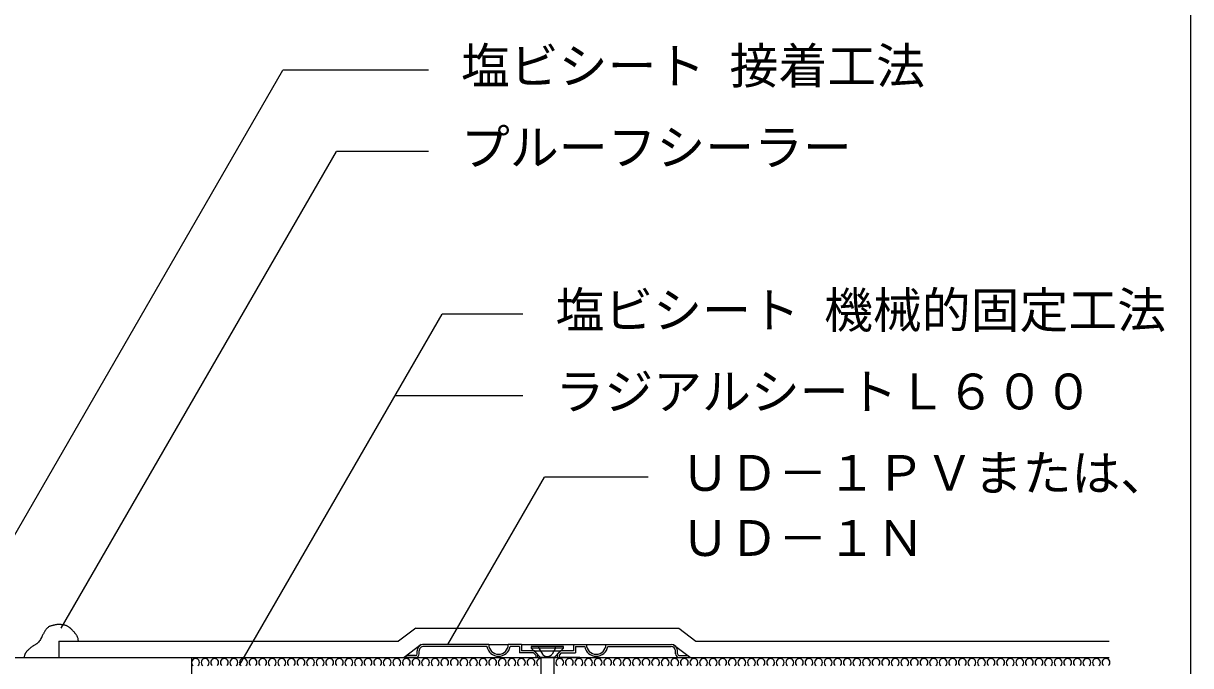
# Model space of a CAD drawing. Units: millimetres, scale not verified. Extents: x -418 to 382, y -607 to 623.
# Drawn here: x 23.7 to 382.2, y 195.5 to 392.7 of the extents above; entities that cross this region are included whole.
import ezdxf
from ezdxf.enums import TextEntityAlignment as Align

# ---------------------------------------------------------------- set-up
doc = ezdxf.new("R2010")
doc.units = ezdxf.units.MM
doc.header["$LTSCALE"] = 5
doc.linetypes.add('DASHED3', pattern=[4, 3, -1])
for name, color, linetype in [('2-2_in line', 7, 'Continuous'), ('2-4_out line', 2, 'Continuous'), ('2-6_鋼板・アングル', 2, 'Continuous'), ('2-7_ビス', 7, 'Continuous'), ('2-A_moji', 7, 'Continuous'), ('2-D_ハッチ他', 4, 'Continuous'), ('F-7', 1, 'Continuous')]:
    doc.layers.add(name, color=color, linetype=linetype)
doc.styles.add('ＭＳ ゴシック', font='')
doc.styles.get('ＭＳ ゴシック').set_extended_font_data('MS Gothic')

msp = doc.modelspace()

# ---------------------------------------------------------------- linework, layer by layer
at = {"layer": '2-2_in line'}
for p, q in [((145.893, 201.971), (140.603, 197.971)), ((223.301, 201.971), (228.591, 197.971)), ((34.597, 197.971), (357.215, 197.971)), ((75.334, 197.971), (75.334, 192.971))]:
    msp.add_line(p, q, dxfattribs=at)
for points in [[(36.2, 207.943), (35.99, 207.983), (35.78, 208.016), (35.657, 208.033), (35.508, 208.052), (35.252, 208.079), (34.996, 208.098), (34.74, 208.107), (34.484, 208.105), (34.23, 208.091), (34.084, 208.077), (33.977, 208.063), (33.792, 208.034), (33.608, 208), (33.424, 207.962), (33.24, 207.922), (33.055, 207.881), (32.948, 207.858), (32.826, 207.833), (32.615, 207.79), (32.405, 207.743), (32.198, 207.691), (31.996, 207.629), (31.799, 207.553), (31.689, 207.501), (31.589, 207.448), (31.424, 207.345), (31.266, 207.228), (31.115, 207.1), (30.972, 206.963), (30.836, 206.818), (30.761, 206.731), (30.676, 206.628), (30.538, 206.447), (30.408, 206.261), (30.285, 206.071), (30.167, 205.877), (30.054, 205.681), (29.99, 205.566), (29.923, 205.443)], [(29.923, 205.443), (29.809, 205.23), (29.697, 205.015), (29.586, 204.8), (29.475, 204.584), (29.364, 204.368), (29.299, 204.243), (29.211, 204.074), (29.054, 203.785), (28.89, 203.5), (28.715, 203.223), (28.527, 202.956), (28.321, 202.704), (28.193, 202.564), (28.147, 202.517), (28.066, 202.438), (27.981, 202.361), (27.895, 202.287), (27.806, 202.216), (27.714, 202.148), (27.66, 202.11), (27.571, 202.051), (27.413, 201.954), (27.251, 201.863), (27.088, 201.774), (26.925, 201.685), (26.765, 201.593), (26.673, 201.537), (26.581, 201.478), (26.425, 201.371), (26.272, 201.258), (26.123, 201.14), (25.975, 201.02), (25.829, 200.898), (25.745, 200.827), (25.639, 200.737), (25.457, 200.582), (25.278, 200.425), (25.103, 200.263), (24.933, 200.097)], [(40.594, 202.971), (40.576, 203.102), (40.543, 203.327), (40.505, 203.551), (40.46, 203.771), (40.404, 203.988), (40.335, 204.199), (40.288, 204.319), (40.247, 204.411), (40.169, 204.567), (40.082, 204.719), (39.987, 204.868), (39.887, 205.013), (39.782, 205.155), (39.72, 205.237), (39.646, 205.331), (39.516, 205.492), (39.383, 205.65), (39.248, 205.805), (39.11, 205.959), (38.971, 206.111), (38.89, 206.198), (38.804, 206.289), (38.655, 206.445), (38.504, 206.598), (38.349, 206.748), (38.19, 206.894), (38.026, 207.036), (37.929, 207.115), (37.841, 207.184), (37.687, 207.298), (37.528, 207.406), (37.364, 207.507), (37.197, 207.6), (37.025, 207.683), (36.924, 207.727), (36.81, 207.772), (36.61, 207.839), (36.406, 207.896), (36.2, 207.943)], [(24.933, 200.097), (24.77, 199.924), (24.678, 199.819), (24.627, 199.757), (24.54, 199.648), (24.458, 199.535), (24.38, 199.42), (24.308, 199.301), (24.241, 199.18), (24.205, 199.109), (24.158, 199.007), (24.086, 198.828), (24.024, 198.645), (23.97, 198.459), (23.921, 198.271), (23.875, 198.082), (23.849, 197.971)]]:
    msp.add_lwpolyline(points, dxfattribs=at)
at = {"layer": '2-4_out line'}
for p, q in [((144.215, 206.971), (138.925, 202.971)), ((144.215, 206.971), (224.979, 206.971)), ((224.979, 206.971), (230.269, 202.971)), ((34.597, 202.971), (34.597, 197.971)), ((34.597, 202.971), (138.925, 202.971)), ((230.269, 202.971), (357.215, 202.971)), ((-99.605, 197.971), (34.597, 197.971))]:
    msp.add_line(p, q, dxfattribs=at)
at = {"layer": '2-6_鋼板・アングル'}
for p, q in [((166.631, 201.971), (146.631, 201.971)), ((166.082, 201.371), (146.631, 201.371)), ((166.631, 201.971), (172.631, 201.971)), ((176.631, 201.971), (172.631, 201.971)), ((176.031, 201.371), (173.181, 201.371)), ((176.031, 201.371), (176.031, 199.371)), ((176.631, 201.971), (192.631, 201.971)), ((176.631, 201.971), (176.631, 199.971)), ((192.631, 201.971), (196.631, 201.971)), ((193.231, 201.371), (196.082, 201.371)), ((193.231, 201.371), (193.231, 199.371)), ((196.631, 201.971), (202.631, 201.971)), ((202.631, 201.971), (222.631, 201.971)), ((203.181, 201.371), (222.631, 201.371)), ((141.131, 197.971), (141.131, 198.071)), ((144.131, 197.971), (141.131, 197.971)), ((144.131, 198.571), (141.631, 198.571)), ((144.131, 197.971), (210.536, 197.971)), ((144.631, 199.071), (144.631, 199.971)), ((145.231, 199.071), (145.231, 199.971)), ((180.383, 199.371), (176.031, 199.371)), ((180.631, 199.971), (176.631, 199.971)), ((180.383, 199.371), (181.031, 198.723)), ((180.631, 199.971), (181.631, 198.971)), ((180.631, 199.971), (188.631, 199.971)), ((181.031, 198.723), (181.031, 197.971)), ((181.631, 198.971), (181.631, 197.971)), ((188.88, 199.371), (188.231, 198.723)), ((188.231, 198.723), (188.231, 197.971)), ((194.561, 197.971), (188.231, 197.971)), ((188.88, 199.371), (193.231, 199.371)), ((210.536, 197.971), (228.131, 197.971)), ((224.031, 199.071), (224.031, 199.971)), ((224.631, 199.071), (224.631, 199.971)), ((225.131, 198.571), (227.631, 198.571)), ((228.131, 197.971), (228.131, 198.071))]:
    msp.add_line(p, q, dxfattribs=at)
msp.add_lwpolyline([(192.631, 201.971), (192.631, 199.971), (188.631, 199.971), (187.631, 198.971), (187.631, 197.971)], dxfattribs=at)
for centre, radius, start, end in [((146.631, 199.971), 2, 89.99999, 179.99999), ((146.631, 199.971), 1.4, 89.99999, 179.99999), ((169.631, 201.971), 3.6, 189.59406, 350.40592), ((169.631, 201.971), 3, 179.99999, 359.99999), ((199.631, 201.971), 3.6, 189.59406, 350.40592), ((199.631, 201.971), 3, 179.99999, 359.99999), ((222.631, 199.971), 2, 359.99999, 89.99999), ((222.631, 199.971), 1.4, 359.99999, 89.99999), ((141.631, 198.071), 0.5, 89.99999, 179.99999), ((144.131, 199.071), 1.1, 269.99999, 359.99999), ((144.131, 199.071), 0.5, 269.99999, 359.99999), ((225.131, 199.071), 1.1, 179.99999, 269.99999), ((225.131, 199.071), 0.5, 179.99999, 269.99999), ((227.631, 198.071), 0.5, 359.99999, 89.99999)]:
    msp.add_arc(centre, radius, start, end, dxfattribs=at)
at = {"layer": '2-7_ビス'}
for p, q in [((179.597, 201.346), (179.597, 200.846)), ((179.597, 200.846), (182.472, 197.971)), ((189.597, 200.846), (179.597, 200.846)), ((189.597, 200.846), (186.722, 197.971)), ((186.722, 197.971), (182.472, 197.971)), ((182.597, 197.971), (182.597, 192.971)), ((186.597, 197.971), (186.597, 192.971))]:
    msp.add_line(p, q, dxfattribs=at)
at = {"layer": '2-7_ビス', "linetype": 'DASHED3'}
for p, q in [((182.047, 200.846), (182.047, 201.346)), ((182.047, 200.846), (183.13, 198.971)), ((187.147, 200.846), (186.064, 198.971)), ((187.147, 200.846), (187.147, 201.346))]:
    msp.add_line(p, q, dxfattribs=at)
at = {"layer": '2-7_ビス'}
msp.add_lwpolyline([(189.597, 200.846), (189.597, 201.346), (179.597, 201.346)], dxfattribs=at)
at = {"layer": '2-7_ビス', "linetype": 'DASHED3'}
msp.add_arc((184.597, 200.082), 1.84, 217.11751, 322.88248, dxfattribs=at)
at = {"layer": '2-A_moji'}
for p, q in [((-1.813, 196.101), (103.414, 378.361)), ((148.095, 378.361), (103.414, 378.361)), ((35.309, 206.966), (119.83, 353.361)), ((148.095, 353.361), (119.83, 353.361)), ((90.074, 195.599), (152.291, 303.361)), ((177.125, 303.361), (152.291, 303.361)), ((177.125, 278.361), (137.857, 278.361)), ((154.089, 201.971), (183.759, 253.361)), ((215.576, 253.361), (183.759, 253.361))]:
    msp.add_line(p, q, dxfattribs=at)
at = {"layer": '2-D_ハッチ他'}
for centre, start in [((76.557, 196.43), 307.52351), ((79.501, 196.43), 307.52351), ((82.444, 196.43), 307.52351), ((85.388, 196.43), 307.52351), ((88.332, 196.43), 307.52351), ((91.276, 196.43), 307.52351), ((94.22, 196.43), 307.52351), ((97.164, 196.43), 307.52351), ((100.108, 196.43), 307.52351), ((103.052, 196.43), 307.52351), ((105.996, 196.43), 307.52351), ((108.94, 196.43), 307.52351), ((111.884, 196.43), 307.52351), ((114.828, 196.43), 307.52351), ((117.772, 196.43), 307.52351), ((120.715, 196.43), 307.52351), ((123.659, 196.43), 307.52351), ((126.603, 196.43), 307.52351), ((129.547, 196.43), 307.52351), ((132.491, 196.43), 307.52351), ((135.435, 196.43), 307.52351), ((138.379, 196.43), 307.52351), ((141.323, 196.43), 307.52351), ((144.267, 196.43), 307.52351), ((147.211, 196.43), 307.52351), ((150.155, 196.43), 307.52351), ((153.099, 196.43), 307.52351), ((156.042, 196.43), 307.52351), ((158.986, 196.43), 307.52351), ((161.93, 196.43), 307.52351), ((164.874, 196.43), 307.52351), ((167.818, 196.43), 307.52351), ((170.762, 196.43), 307.52351), ((173.706, 196.43), 307.52351), ((176.65, 196.43), 307.52351), ((179.594, 196.43), 307.52351), ((182.538, 196.43), 87.19091), ((188.426, 196.43), 307.52351), ((191.37, 196.43), 307.52351), ((194.313, 196.43), 307.52351), ((197.257, 196.43), 307.52351), ((200.201, 196.43), 307.52351), ((203.145, 196.43), 307.52351), ((206.089, 196.43), 307.52351), ((209.033, 196.43), 307.52351), ((211.977, 196.43), 307.52351), ((214.921, 196.43), 307.52351), ((217.865, 196.43), 307.52351), ((220.809, 196.43), 307.52351), ((223.753, 196.43), 307.52351), ((226.697, 196.43), 307.52351), ((229.64, 196.43), 307.52351), ((232.584, 196.43), 307.52351), ((235.528, 196.43), 307.52351), ((238.472, 196.43), 307.52351), ((241.416, 196.43), 307.52351), ((244.36, 196.43), 307.52351), ((247.304, 196.43), 307.52351), ((250.248, 196.43), 307.52351), ((253.192, 196.43), 307.52351), ((256.136, 196.43), 307.52351), ((259.08, 196.43), 307.52351), ((262.024, 196.43), 307.52351), ((264.968, 196.43), 307.52351), ((267.911, 196.43), 307.52351), ((270.855, 196.43), 307.52351), ((273.799, 196.43), 307.52351), ((276.743, 196.43), 307.52351), ((279.687, 196.43), 307.52351), ((282.631, 196.43), 307.52351), ((285.575, 196.43), 307.52351), ((288.519, 196.43), 307.52351), ((291.463, 196.43), 307.52351), ((294.407, 196.43), 307.52351), ((297.351, 196.43), 307.52351), ((300.295, 196.43), 307.52351), ((303.238, 196.43), 307.52351), ((306.182, 196.43), 307.52351), ((309.126, 196.43), 307.52351), ((312.07, 196.43), 307.52351), ((315.014, 196.43), 307.52351), ((317.958, 196.43), 307.52351), ((320.902, 196.43), 307.52351), ((323.846, 196.43), 307.52351), ((326.79, 196.43), 307.52351), ((329.734, 196.43), 307.52351), ((332.678, 196.43), 307.52351), ((335.622, 196.43), 307.52351), ((338.566, 196.43), 307.52351), ((341.509, 196.43), 307.52351), ((344.453, 196.43), 307.52351), ((347.397, 196.43), 307.52351), ((350.341, 196.43), 307.52351), ((353.285, 196.43), 307.52351), ((356.229, 196.43), 307.52351)]:
    msp.add_arc(centre, 1.208, start, 232.47649, dxfattribs=at)
at = {"layer": 'F-7'}
msp.add_line((382.215, 622.971), (382.215, 32.971), dxfattribs=at)

# ---------------------------------------------------------------- texts
at = {"layer": '2-A_moji', "style": 'ＭＳ ゴシック'}
for s, p in [('塩ビシート 接着工法', (158.095, 370.861)), ('プルーフシーラー', (158.095, 345.861)), ('塩ビシート 機械的固定工法', (187.125, 295.861)), ('ラジアルシートＬ６００', (187.125, 270.861)), ('ＵＤ－１ＰＶまたは、', (225.576, 245.861)), ('ＵＤ－１Ｎ', (225.576, 225.861))]:
    msp.add_text(s, height=11, dxfattribs=at).set_placement(p, align=Align.BOTTOM_LEFT)

doc.saveas('drawing.dxf')
